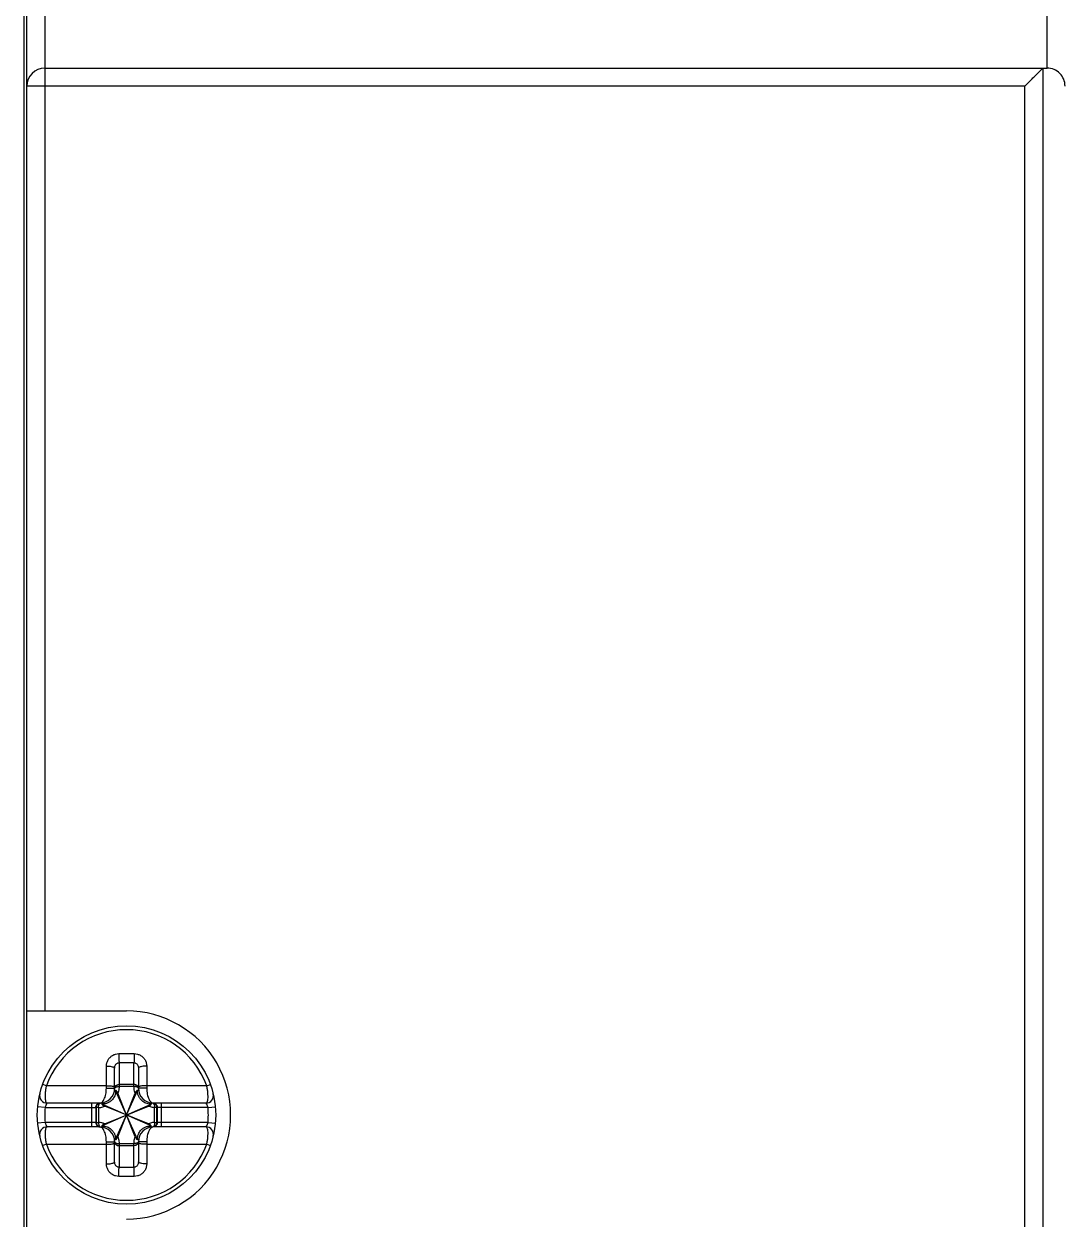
# Model space of a CAD drawing. Extents: x 0 to 557, y 0 to 248.
# Drawn here: x 128.3 to 163.3, y 125.91 to 166.1 of the extents above; entities that cross this region are included whole.
import ezdxf

# ---------------------------------------------------------------- set-up
doc = ezdxf.new("R2010")
doc.units = 0

# ---------------------------------------------------------------- blocks, each defined once
blk = doc.blocks.new('LV429640ATNSX22A 1')
for p, q in [((-199.7, 81.741), (-199.7, -6.913)), ((-199.6, -7.213), (-199.6, 79.279)), ((-198.999, 79.282), (-198.999, 74.487)), ((-165.301, 74.487), (-165.301, 78.905)), ((-198.998, 74.487), (-165.303, 74.487)), ((-198.997, 74.487), (-198.997, 73.886)), ((-165.45, 74.487), (-165.45, -7.813)), ((-198.999, 73.884), (-199.6, 73.884)), ((-198.999, 73.886), (-198.999, 42.787)), ((-166.17, 73.886), (-198.999, 73.886)), ((-166.05, 73.887), (-166.17, 73.886)), ((-166.05, -7.213), (-166.05, 73.887)), ((-199.6, 42.787), (-196.25, 42.787)), ((-196.5, 41.049), (-196.5, 40.317)), ((-196, 40.317), (-196, 41.049)), ((-196.65, 40.187), (-196.65, 40.86)), ((-195.85, 40.86), (-195.85, 40.187)), ((-198.946, 40.268), (-199.069, 40.313)), ((-196.5, 40.309), (-196.5, 40.246)), ((-196, 40.309), (-196.5, 40.309)), ((-196, 40.246), (-196.5, 40.246)), ((-196, 40.246), (-196, 40.309)), ((-193.554, 40.268), (-193.431, 40.313)), ((-196.929, 40.187), (-196.65, 40.187)), ((-196.617, 38.462), (-195.883, 40.112)), ((-195.883, 38.462), (-196.617, 40.112)), ((-196.543, 38.553), (-195.957, 40.02)), ((-195.957, 38.553), (-196.543, 40.02)), ((-195.572, 40.187), (-195.85, 40.187)), ((-198.989, 39.537), (-199.238, 39.559)), ((-198.989, 39.537), (-197.284, 39.537)), ((-197.15, 39.687), (-198.922, 39.687)), ((-197.419, 38.887), (-197.419, 39.687)), ((-197.274, 39.036), (-197.274, 39.537)), ((-197.267, 39.537), (-197.267, 39.036)), ((-197.19, 39.537), (-197.267, 39.537)), ((-197.19, 39.537), (-197.19, 39.036)), ((-197.075, 38.92), (-195.425, 39.653)), ((-195.425, 38.92), (-197.075, 39.653)), ((-196.984, 38.993), (-195.516, 39.58)), ((-195.517, 38.993), (-196.984, 39.58)), ((-193.578, 39.687), (-195.35, 39.687)), ((-195.31, 39.036), (-195.31, 39.537)), ((-195.233, 39.537), (-195.31, 39.537)), ((-195.233, 39.036), (-195.233, 39.537)), ((-195.226, 39.537), (-195.226, 39.036)), ((-193.511, 39.537), (-195.216, 39.537)), ((-195.081, 39.687), (-195.081, 38.887)), ((-193.511, 39.537), (-193.262, 39.559)), ((-198.989, 39.037), (-199.238, 39.014)), ((-197.284, 39.037), (-198.989, 39.037)), ((-197.267, 39.036), (-197.19, 39.036)), ((-195.31, 39.036), (-195.233, 39.036)), ((-193.511, 39.037), (-195.216, 39.037)), ((-193.511, 39.037), (-193.262, 39.014)), ((-197.15, 38.887), (-198.922, 38.887)), ((-193.578, 38.887), (-195.35, 38.887)), ((-198.946, 38.305), (-199.069, 38.26)), ((-196.929, 38.387), (-196.65, 38.387)), ((-196.65, 37.713), (-196.65, 38.387)), ((-196.5, 38.327), (-196.5, 38.264)), ((-196.5, 38.327), (-196, 38.327)), ((-196.5, 38.264), (-196, 38.264)), ((-196.5, 38.257), (-196.5, 37.525)), ((-196, 38.264), (-196, 38.327)), ((-196, 37.525), (-196, 38.257)), ((-195.85, 38.387), (-195.85, 37.713)), ((-195.572, 38.387), (-195.85, 38.387)), ((-193.554, 38.305), (-193.431, 38.26))]:
    blk.add_line(p, q)
blk.add_circle((-196.25, 39.287), 3)
for centre, radius, start, end in [((-198.997, 73.884), 0.603, 90, 179.9999), ((-165.303, 73.884), 0.603, 359.9952, 90), ((-196.25, 39.287), 3.5, 270, 90.0001), ((-196.25, 39.287), 2.869, 20.0037, 159.9963), ((-198.922, 39.937), 0.25, 166.328, 270), ((-197.15, 40.187), 0.5, 270, 0), ((-195.35, 40.187), 0.5, 180, 270), ((-193.578, 39.937), 0.25, 270, 13.672), ((-196.25, 39.287), 2.75, 174.7841, 185.2159), ((-196.25, 39.287), 2.75, 354.7841, 5.2159), ((-198.922, 38.637), 0.25, 90, 193.672), ((-197.15, 38.387), 0.5, 0, 90), ((-195.35, 38.387), 0.5, 90, 180), ((-193.578, 38.637), 0.25, 346.328, 90), ((-196.25, 39.287), 2.869, 200.0037, 339.9963)]:
    blk.add_arc(centre, radius, start, end)
for points, knots in [([(-166.05, 73.887), (-166.008, 73.929), (-165.926, 74.011), (-165.81, 74.127), (-165.709, 74.228), (-165.625, 74.311), (-165.56, 74.377), (-165.512, 74.425), (-165.477, 74.459), (-165.458, 74.478), (-165.45, 74.487)], [0, 0, 0, 0, 0.1795987, 0.3466679, 0.49142, 0.6094933, 0.700988, 0.7680286, 0.8135762, 0.8485258, 0.8485258, 0.8485258, 0.8485258]), ([(-196.928, 40.928), (-196.928, 40.965), (-196.918, 41.039), (-196.875, 41.141), (-196.807, 41.229), (-196.719, 41.296), (-196.619, 41.339), (-196.547, 41.35), (-196.511, 41.351)], [0, 0, 0, 0, 0.1098057, 0.2199669, 0.3301188, 0.4394918, 0.54796, 0.6552349, 0.6552349, 0.6552349, 0.6552349]), ([(-196.65, 40.86), (-196.65, 40.876), (-196.646, 40.908), (-196.631, 40.953), (-196.607, 40.992), (-196.576, 41.022), (-196.539, 41.042), (-196.513, 41.048), (-196.5, 41.049)], [0, 0, 0, 0, 0.0478248, 0.0950374, 0.140642, 0.1838674, 0.2247332, 0.2637193, 0.2637193, 0.2637193, 0.2637193]), ([(-196.511, 41.351), (-196.453, 41.352), (-196.337, 41.354), (-196.163, 41.354), (-196.047, 41.352), (-195.989, 41.351)], [0, 0, 0, 0, 0.1736504, 0.3480313, 0.5216824, 0.5216824, 0.5216824, 0.5216824]), ([(-196.511, 41.351), (-196.511, 41.322), (-196.51, 41.265), (-196.507, 41.183), (-196.504, 41.111), (-196.502, 41.067), (-196.5, 41.049)], [0, 0, 0, 0, 0.0855535, 0.1711448, 0.2464505, 0.3023986, 0.3023986, 0.3023986, 0.3023986]), ([(-196.5, 41.049), (-196.445, 41.05), (-196.333, 41.052), (-196.167, 41.052), (-196.056, 41.05), (-196, 41.049)], [0, 0, 0, 0, 0.1664766, 0.3334814, 0.5000358, 0.5000358, 0.5000358, 0.5000358]), ([(-195.989, 41.351), (-195.989, 41.322), (-195.99, 41.265), (-195.993, 41.183), (-195.996, 41.111), (-195.998, 41.067), (-196, 41.049)], [0, 0, 0, 0, 0.0855532, 0.1711444, 0.2464499, 0.3023976, 0.3023976, 0.3023976, 0.3023976]), ([(-196, 41.049), (-195.987, 41.048), (-195.961, 41.042), (-195.924, 41.022), (-195.893, 40.992), (-195.869, 40.953), (-195.854, 40.908), (-195.85, 40.876), (-195.85, 40.86)], [0, 0, 0, 0, 0.0389363, 0.079745, 0.1230044, 0.1686166, 0.2158708, 0.2637194, 0.2637194, 0.2637194, 0.2637194]), ([(-195.989, 41.351), (-195.953, 41.35), (-195.882, 41.339), (-195.781, 41.297), (-195.693, 41.229), (-195.625, 41.141), (-195.582, 41.039), (-195.572, 40.965), (-195.572, 40.928)], [0, 0, 0, 0, 0.1071405, 0.2154647, 0.3249364, 0.4351139, 0.5453754, 0.6552346, 0.6552346, 0.6552346, 0.6552346]), ([(-196.928, 40.928), (-196.9, 40.929), (-196.846, 40.928), (-196.771, 40.921), (-196.71, 40.906), (-196.668, 40.89), (-196.65, 40.869), (-196.65, 40.86)], [0, 0, 0, 0, 0.0836628, 0.1615778, 0.2259129, 0.271165, 0.2978123, 0.2978123, 0.2978123, 0.2978123]), ([(-196.928, 40.268), (-196.928, 40.336), (-196.928, 40.477), (-196.928, 40.697), (-196.928, 40.849), (-196.928, 40.928)], [0, 0, 0, 0, 0.2031864, 0.4228029, 0.6601804, 0.6601804, 0.6601804, 0.6601804]), ([(-195.572, 40.928), (-195.6, 40.929), (-195.654, 40.928), (-195.729, 40.921), (-195.79, 40.906), (-195.832, 40.89), (-195.85, 40.869), (-195.85, 40.86)], [0, 0, 0, 0, 0.0836627, 0.1615774, 0.2259123, 0.2711642, 0.2978116, 0.2978116, 0.2978116, 0.2978116]), ([(-195.572, 40.928), (-195.572, 40.849), (-195.572, 40.696), (-195.572, 40.476), (-195.572, 40.336), (-195.572, 40.268)], [0, 0, 0, 0, 0.2381418, 0.4575888, 0.6601804, 0.6601804, 0.6601804, 0.6601804]), ([(-198.946, 40.268), (-198.955, 40.228), (-198.97, 40.148), (-198.985, 40.03), (-198.991, 39.921), (-198.988, 39.827), (-198.975, 39.755), (-198.958, 39.705), (-198.933, 39.687), (-198.922, 39.687)], [0, 0, 0, 0, 0.1235728, 0.2445592, 0.3560264, 0.4513325, 0.5252916, 0.5755898, 0.6074797, 0.6074797, 0.6074797, 0.6074797]), ([(-196.928, 40.268), (-197.004, 40.268), (-197.158, 40.268), (-197.398, 40.268), (-197.658, 40.268), (-197.943, 40.268), (-198.255, 40.268), (-198.592, 40.268), (-198.825, 40.268), (-198.946, 40.268)], [0, 0, 0, 0, 0.226677, 0.462883, 0.720889, 1.006032, 1.318365, 1.65611, 2.01782, 2.01782, 2.01782, 2.01782]), ([(-196.929, 40.187), (-196.929, 40.2), (-196.928, 40.228), (-196.928, 40.255), (-196.928, 40.268)], [0, 0, 0, 0, 0.04087318, 0.081449, 0.081449, 0.081449, 0.081449]), ([(-196.928, 40.268), (-196.9, 40.269), (-196.846, 40.268), (-196.772, 40.264), (-196.71, 40.255), (-196.673, 40.246), (-196.65, 40.234), (-196.65, 40.227)], [0, 0, 0, 0, 0.0836565, 0.1612525, 0.224407, 0.2666916, 0.2861967, 0.2861967, 0.2861967, 0.2861967]), ([(-196.65, 40.181), (-196.65, 40.188), (-196.646, 40.198), (-196.639, 40.206), (-196.637, 40.208)], [0, 0, 0, 0, 0.02191237, 0.03052101, 0.03052101, 0.03052101, 0.03052101]), ([(-196.649, 40.204), (-196.647, 40.215), (-196.642, 40.232), (-196.633, 40.247), (-196.63, 40.252)], [0, 0, 0, 0, 0.03428379, 0.05182173, 0.05182173, 0.05182173, 0.05182173]), ([(-196.647, 40.207), (-196.646, 40.212), (-196.643, 40.221), (-196.639, 40.229), (-196.637, 40.233)], [0, 0, 0, 0, 0.01378514, 0.02765049, 0.02765049, 0.02765049, 0.02765049]), ([(-196.63, 40.252), (-196.623, 40.262), (-196.603, 40.285), (-196.558, 40.31), (-196.519, 40.317), (-196.5, 40.317)], [0, 0, 0, 0, 0.0359462, 0.0921698, 0.1504178, 0.1504178, 0.1504178, 0.1504178]), ([(-196.63, 40.245), (-196.627, 40.249), (-196.615, 40.264), (-196.588, 40.287), (-196.546, 40.305), (-196.516, 40.31), (-196.5, 40.309)], [0, 0, 0, 0, 0.0142204, 0.0579784, 0.1035325, 0.1499962, 0.1499962, 0.1499962, 0.1499962]), ([(-196.63, 40.214), (-196.627, 40.216), (-196.614, 40.225), (-196.586, 40.236), (-196.545, 40.245), (-196.515, 40.247), (-196.5, 40.246)], [0, 0, 0, 0, 0.0103374, 0.0465112, 0.0892018, 0.1354947, 0.1354947, 0.1354947, 0.1354947]), ([(-196.5, 40.246), (-196.5, 40.221), (-196.504, 40.169), (-196.519, 40.093), (-196.534, 40.044), (-196.543, 40.02)], [0, 0, 0, 0, 0.0774682, 0.154588, 0.2314006, 0.2314006, 0.2314006, 0.2314006]), ([(-196.5, 40.317), (-196.5, 40.315), (-196.5, 40.313), (-196.5, 40.31), (-196.5, 40.309)], [0, 0, 0, 0, 0.003688552, 0.007377923, 0.007377923, 0.007377923, 0.007377923]), ([(-196, 40.309), (-196, 40.31), (-196, 40.313), (-196, 40.315), (-196, 40.317)], [0, 0, 0, 0, 0.003689407, 0.007377939, 0.007377939, 0.007377939, 0.007377939]), ([(-195.87, 40.252), (-195.877, 40.262), (-195.898, 40.285), (-195.942, 40.31), (-195.981, 40.317), (-196, 40.317)], [0, 0, 0, 0, 0.0359462, 0.0921698, 0.1504178, 0.1504178, 0.1504178, 0.1504178]), ([(-195.871, 40.245), (-195.873, 40.249), (-195.885, 40.265), (-195.912, 40.287), (-195.954, 40.305), (-195.984, 40.309), (-196, 40.309)], [0, 0, 0, 0, 0.0141573, 0.0577532, 0.1031411, 0.1496209, 0.1496209, 0.1496209, 0.1496209]), ([(-195.957, 40.02), (-195.966, 40.044), (-195.981, 40.093), (-195.996, 40.169), (-196, 40.221), (-196, 40.246)], [0, 0, 0, 0, 0.076826, 0.1539298, 0.2313993, 0.2313993, 0.2313993, 0.2313993]), ([(-195.87, 40.214), (-195.873, 40.216), (-195.886, 40.225), (-195.914, 40.236), (-195.955, 40.245), (-195.985, 40.246), (-196, 40.246)], [0, 0, 0, 0, 0.0103421, 0.046671, 0.0894882, 0.1357595, 0.1357595, 0.1357595, 0.1357595]), ([(-195.851, 40.204), (-195.853, 40.215), (-195.858, 40.232), (-195.867, 40.247), (-195.87, 40.252)], [0, 0, 0, 0, 0.03428379, 0.05182173, 0.05182173, 0.05182173, 0.05182173]), ([(-195.854, 40.208), (-195.855, 40.212), (-195.857, 40.221), (-195.861, 40.229), (-195.863, 40.233)], [0, 0, 0, 0, 0.01365938, 0.02745435, 0.02745435, 0.02745435, 0.02745435]), ([(-195.85, 40.181), (-195.85, 40.188), (-195.854, 40.198), (-195.861, 40.206), (-195.863, 40.208)], [0, 0, 0, 0, 0.0217285, 0.03022503, 0.03022503, 0.03022503, 0.03022503]), ([(-195.572, 40.268), (-195.6, 40.269), (-195.654, 40.268), (-195.728, 40.264), (-195.79, 40.255), (-195.827, 40.246), (-195.85, 40.234), (-195.85, 40.227)], [0, 0, 0, 0, 0.0836553, 0.1612503, 0.2244043, 0.2666891, 0.2861948, 0.2861948, 0.2861948, 0.2861948]), ([(-195.572, 40.268), (-195.572, 40.255), (-195.572, 40.228), (-195.572, 40.2), (-195.572, 40.187)], [0, 0, 0, 0, 0.04057582, 0.081449, 0.081449, 0.081449, 0.081449]), ([(-193.554, 40.268), (-193.66, 40.268), (-193.866, 40.268), (-194.165, 40.268), (-194.446, 40.268), (-194.707, 40.268), (-194.948, 40.268), (-195.17, 40.268), (-195.375, 40.268), (-195.507, 40.268), (-195.572, 40.268)], [0, 0, 0, 0, 0.317355, 0.617063, 0.898371, 1.160025, 1.401105, 1.621632, 1.824629, 2.01782, 2.01782, 2.01782, 2.01782]), ([(-193.578, 39.687), (-193.567, 39.687), (-193.542, 39.705), (-193.525, 39.755), (-193.512, 39.827), (-193.509, 39.921), (-193.515, 40.03), (-193.53, 40.148), (-193.545, 40.228), (-193.554, 40.268)], [0, 0, 0, 0, 0.0318858, 0.0821635, 0.1560971, 0.2514174, 0.3629358, 0.4839241, 0.6074801, 0.6074801, 0.6074801, 0.6074801]), ([(-197.15, 39.687), (-197.133, 39.687), (-197.093, 39.7), (-197.045, 39.745), (-197.004, 39.811), (-196.971, 39.893), (-196.946, 39.985), (-196.932, 40.085), (-196.929, 40.152), (-196.929, 40.187)], [0, 0, 0, 0, 0.0524925, 0.117083, 0.1951302, 0.2843041, 0.3811799, 0.4817579, 0.5846488, 0.5846488, 0.5846488, 0.5846488]), ([(-196.62, 40.112), (-196.619, 40.081), (-196.622, 40.02), (-196.645, 39.937), (-196.68, 39.868), (-196.721, 39.811), (-196.766, 39.766), (-196.811, 39.731), (-196.855, 39.705), (-196.898, 39.685), (-196.94, 39.671), (-196.983, 39.661), (-197.028, 39.656), (-197.059, 39.656), (-197.075, 39.657)], [0, 0, 0, 0, 0.0938287, 0.1793635, 0.2565216, 0.3261378, 0.3893163, 0.4459716, 0.4967598, 0.5432983, 0.5873596, 0.6307739, 0.6753898, 0.7230868, 0.7230868, 0.7230868, 0.7230868]), ([(-196.62, 40.112), (-196.626, 40.112), (-196.637, 40.111), (-196.65, 40.109), (-196.657, 40.104), (-196.657, 40.101)], [0, 0, 0, 0, 0.01982656, 0.03310502, 0.0405854, 0.0405854, 0.0405854, 0.0405854]), ([(-196.543, 40.02), (-196.547, 40.03), (-196.556, 40.048), (-196.57, 40.073), (-196.584, 40.092), (-196.6, 40.106), (-196.611, 40.111), (-196.617, 40.112)], [0, 0, 0, 0, 0.0317573, 0.0600928, 0.0842418, 0.1044154, 0.1210995, 0.1210995, 0.1210995, 0.1210995]), ([(-195.883, 40.112), (-195.889, 40.111), (-195.9, 40.106), (-195.916, 40.092), (-195.93, 40.073), (-195.944, 40.048), (-195.953, 40.03), (-195.957, 40.02)], [0, 0, 0, 0, 0.0166543, 0.0368369, 0.0609853, 0.0893813, 0.1210997, 0.1210997, 0.1210997, 0.1210997]), ([(-195.425, 39.657), (-195.456, 39.655), (-195.516, 39.658), (-195.598, 39.681), (-195.667, 39.716), (-195.724, 39.757), (-195.769, 39.801), (-195.805, 39.846), (-195.831, 39.89), (-195.851, 39.933), (-195.866, 39.976), (-195.875, 40.019), (-195.881, 40.065), (-195.881, 40.096), (-195.88, 40.112)], [0, 0, 0, 0, 0.09286, 0.1779133, 0.2548012, 0.3242883, 0.3874546, 0.4441567, 0.4950951, 0.5418647, 0.5862252, 0.629993, 0.6749988, 0.7231162, 0.7231162, 0.7231162, 0.7231162]), ([(-195.843, 40.101), (-195.843, 40.104), (-195.85, 40.109), (-195.862, 40.111), (-195.873, 40.112), (-195.88, 40.112)], [0, 0, 0, 0, 0.00743743, 0.02062358, 0.04002973, 0.04002973, 0.04002973, 0.04002973]), ([(-195.572, 40.187), (-195.572, 40.152), (-195.568, 40.085), (-195.554, 39.985), (-195.529, 39.893), (-195.496, 39.811), (-195.455, 39.745), (-195.407, 39.7), (-195.368, 39.687), (-195.35, 39.687)], [0, 0, 0, 0, 0.1028909, 0.2034689, 0.3003448, 0.3895186, 0.4675659, 0.5321559, 0.5846489, 0.5846489, 0.5846489, 0.5846489]), ([(-198.922, 39.687), (-198.923, 39.686), (-198.925, 39.683), (-198.928, 39.678), (-198.933, 39.67), (-198.939, 39.659), (-198.948, 39.644), (-198.958, 39.624), (-198.969, 39.599), (-198.98, 39.57), (-198.986, 39.548), (-198.989, 39.537)], [0, 0, 0, 0, 0.0039486, 0.0094157, 0.0182851, 0.0310674, 0.0483578, 0.0705441, 0.0977069, 0.1294594, 0.1648516, 0.1648516, 0.1648516, 0.1648516]), ([(-197.284, 39.537), (-197.284, 39.556), (-197.278, 39.595), (-197.248, 39.645), (-197.204, 39.679), (-197.168, 39.687), (-197.15, 39.687)], [0, 0, 0, 0, 0.0583066, 0.1150187, 0.169396, 0.2220596, 0.2220596, 0.2220596, 0.2220596]), ([(-197.284, 39.537), (-197.282, 39.537), (-197.279, 39.537), (-197.275, 39.537), (-197.274, 39.537)], [0, 0, 0, 0, 0.0059425, 0.01055145, 0.01055145, 0.01055145, 0.01055145]), ([(-197.274, 39.537), (-197.274, 39.556), (-197.267, 39.595), (-197.239, 39.638), (-197.215, 39.659), (-197.204, 39.665)], [0, 0, 0, 0, 0.057279, 0.1140206, 0.1515661, 0.1515661, 0.1515661, 0.1515661]), ([(-197.274, 39.537), (-197.273, 39.537), (-197.271, 39.537), (-197.269, 39.537), (-197.267, 39.537)], [0, 0, 0, 0, 0.003170856, 0.006342518, 0.006342518, 0.006342518, 0.006342518]), ([(-197.267, 39.537), (-197.268, 39.553), (-197.263, 39.583), (-197.243, 39.625), (-197.219, 39.651), (-197.203, 39.663), (-197.199, 39.665)], [0, 0, 0, 0, 0.045733, 0.0912046, 0.1362217, 0.1511912, 0.1511912, 0.1511912, 0.1511912]), ([(-197.204, 39.665), (-197.199, 39.669), (-197.182, 39.678), (-197.163, 39.684), (-197.15, 39.686)], [0, 0, 0, 0, 0.01869933, 0.05823713, 0.05823713, 0.05823713, 0.05823713]), ([(-197.199, 39.665), (-197.19, 39.671), (-197.172, 39.679), (-197.153, 39.684), (-197.143, 39.686)], [0, 0, 0, 0, 0.02967942, 0.05925893, 0.05925893, 0.05925893, 0.05925893]), ([(-197.19, 39.537), (-197.19, 39.553), (-197.189, 39.582), (-197.182, 39.623), (-197.169, 39.656), (-197.153, 39.678), (-197.141, 39.685), (-197.136, 39.686)], [0, 0, 0, 0, 0.0458114, 0.0879665, 0.1236543, 0.1515153, 0.1664746, 0.1664746, 0.1664746, 0.1664746]), ([(-197.19, 39.537), (-197.166, 39.538), (-197.119, 39.543), (-197.05, 39.557), (-197.005, 39.572), (-196.984, 39.58)], [0, 0, 0, 0, 0.0707814, 0.1412402, 0.2113736, 0.2113736, 0.2113736, 0.2113736]), ([(-197.075, 39.657), (-197.075, 39.663), (-197.074, 39.674), (-197.072, 39.687), (-197.067, 39.694), (-197.065, 39.694)], [0, 0, 0, 0, 0.01950644, 0.03272134, 0.04016497, 0.04016497, 0.04016497, 0.04016497]), ([(-197.075, 39.653), (-197.074, 39.648), (-197.069, 39.636), (-197.055, 39.621), (-197.036, 39.606), (-197.012, 39.592), (-196.993, 39.584), (-196.984, 39.58)], [0, 0, 0, 0, 0.0167142, 0.0370613, 0.0611929, 0.089436, 0.1210992, 0.1210992, 0.1210992, 0.1210992]), ([(-195.31, 39.537), (-195.334, 39.538), (-195.381, 39.543), (-195.45, 39.557), (-195.495, 39.572), (-195.517, 39.58)], [0, 0, 0, 0, 0.0707729, 0.1411727, 0.2113666, 0.2113666, 0.2113666, 0.2113666]), ([(-195.516, 39.58), (-195.507, 39.584), (-195.488, 39.592), (-195.464, 39.606), (-195.445, 39.621), (-195.431, 39.636), (-195.426, 39.648), (-195.425, 39.653)], [0, 0, 0, 0, 0.0317324, 0.0600985, 0.0842445, 0.1044157, 0.1210998, 0.1210998, 0.1210998, 0.1210998]), ([(-195.435, 39.694), (-195.433, 39.694), (-195.428, 39.687), (-195.426, 39.674), (-195.425, 39.663), (-195.425, 39.657)], [0, 0, 0, 0, 0.00743598, 0.02059398, 0.04016598, 0.04016598, 0.04016598, 0.04016598]), ([(-195.371, 39.687), (-195.364, 39.687), (-195.354, 39.682), (-195.347, 39.676), (-195.345, 39.673)], [0, 0, 0, 0, 0.02169078, 0.03019587, 0.03019587, 0.03019587, 0.03019587]), ([(-195.35, 39.687), (-195.332, 39.687), (-195.296, 39.679), (-195.252, 39.645), (-195.222, 39.595), (-195.216, 39.556), (-195.216, 39.537)], [0, 0, 0, 0, 0.0526637, 0.1070409, 0.163753, 0.2220596, 0.2220596, 0.2220596, 0.2220596]), ([(-195.339, 39.666), (-195.337, 39.663), (-195.329, 39.65), (-195.318, 39.623), (-195.311, 39.582), (-195.31, 39.553), (-195.31, 39.537)], [0, 0, 0, 0, 0.0102006, 0.0458885, 0.0880436, 0.133855, 0.133855, 0.133855, 0.133855]), ([(-195.33, 39.681), (-195.324, 39.679), (-195.312, 39.675), (-195.301, 39.669), (-195.296, 39.665)], [0, 0, 0, 0, 0.01863896, 0.03733829, 0.03733829, 0.03733829, 0.03733829]), ([(-195.302, 39.665), (-195.297, 39.663), (-195.281, 39.651), (-195.257, 39.625), (-195.237, 39.583), (-195.232, 39.553), (-195.233, 39.537)], [0, 0, 0, 0, 0.0149696, 0.0599866, 0.1054583, 0.1511912, 0.1511912, 0.1511912, 0.1511912]), ([(-195.296, 39.665), (-195.285, 39.659), (-195.261, 39.638), (-195.233, 39.595), (-195.226, 39.556), (-195.226, 39.537)], [0, 0, 0, 0, 0.0375455, 0.094287, 0.1515661, 0.1515661, 0.1515661, 0.1515661]), ([(-195.226, 39.537), (-195.227, 39.537), (-195.229, 39.537), (-195.231, 39.537), (-195.233, 39.537)], [0, 0, 0, 0, 0.003170867, 0.006342519, 0.006342519, 0.006342519, 0.006342519]), ([(-195.216, 39.537), (-195.218, 39.537), (-195.221, 39.537), (-195.225, 39.537), (-195.226, 39.537)], [0, 0, 0, 0, 0.00592009, 0.01055162, 0.01055162, 0.01055162, 0.01055162]), ([(-193.511, 39.537), (-193.514, 39.548), (-193.52, 39.57), (-193.531, 39.599), (-193.542, 39.624), (-193.552, 39.644), (-193.561, 39.659), (-193.567, 39.67), (-193.572, 39.678), (-193.576, 39.683), (-193.577, 39.686), (-193.578, 39.687)], [0, 0, 0, 0, 0.0352605, 0.0669405, 0.0940745, 0.116274, 0.1336148, 0.1464625, 0.155371, 0.16099, 0.1648517, 0.1648517, 0.1648517, 0.1648517]), ([(-198.989, 39.037), (-198.986, 39.025), (-198.98, 39.004), (-198.969, 38.974), (-198.958, 38.95), (-198.948, 38.93), (-198.939, 38.915), (-198.933, 38.903), (-198.928, 38.896), (-198.925, 38.89), (-198.923, 38.888), (-198.922, 38.887)], [0, 0, 0, 0, 0.0353923, 0.0671447, 0.0943075, 0.1164939, 0.1337842, 0.1465665, 0.1554359, 0.1609031, 0.1648516, 0.1648516, 0.1648516, 0.1648516]), ([(-197.274, 39.036), (-197.275, 39.036), (-197.279, 39.037), (-197.282, 39.037), (-197.284, 39.037)], [0, 0, 0, 0, 0.00460895, 0.01055145, 0.01055145, 0.01055145, 0.01055145]), ([(-197.284, 39.037), (-197.284, 39.017), (-197.278, 38.979), (-197.248, 38.929), (-197.204, 38.895), (-197.168, 38.887), (-197.15, 38.887)], [0, 0, 0, 0, 0.0583059, 0.1150177, 0.1693952, 0.2220596, 0.2220596, 0.2220596, 0.2220596]), ([(-197.267, 39.036), (-197.269, 39.036), (-197.271, 39.036), (-197.273, 39.036), (-197.274, 39.036)], [0, 0, 0, 0, 0.003171706, 0.006342511, 0.006342511, 0.006342511, 0.006342511]), ([(-197.274, 39.036), (-197.274, 39.017), (-197.267, 38.979), (-197.239, 38.935), (-197.215, 38.915), (-197.204, 38.908)], [0, 0, 0, 0, 0.0572789, 0.1140203, 0.1515658, 0.1515658, 0.1515658, 0.1515658]), ([(-197.267, 39.036), (-197.268, 39.021), (-197.263, 38.99), (-197.243, 38.949), (-197.219, 38.923), (-197.203, 38.911), (-197.199, 38.908)], [0, 0, 0, 0, 0.045665, 0.0910333, 0.13595, 0.1508712, 0.1508712, 0.1508712, 0.1508712]), ([(-196.984, 38.993), (-197.016, 39.006), (-197.084, 39.026), (-197.154, 39.035), (-197.19, 39.036)], [0, 0, 0, 0, 0.1053394, 0.2111984, 0.2111984, 0.2111984, 0.2111984]), ([(-197.19, 39.036), (-197.19, 39.021), (-197.189, 38.991), (-197.182, 38.951), (-197.169, 38.918), (-197.153, 38.896), (-197.141, 38.889), (-197.136, 38.887)], [0, 0, 0, 0, 0.0458653, 0.0880909, 0.1238551, 0.1516436, 0.166229, 0.166229, 0.166229, 0.166229]), ([(-196.984, 38.993), (-196.993, 38.989), (-197.012, 38.981), (-197.036, 38.967), (-197.055, 38.952), (-197.069, 38.937), (-197.074, 38.926), (-197.075, 38.92)], [0, 0, 0, 0, 0.0316796, 0.0600381, 0.08418, 0.1044267, 0.1211, 0.1211, 0.1211, 0.1211]), ([(-195.31, 39.036), (-195.334, 39.035), (-195.381, 39.031), (-195.45, 39.016), (-195.495, 39.002), (-195.517, 38.993)], [0, 0, 0, 0, 0.0707814, 0.1412402, 0.2113736, 0.2113736, 0.2113736, 0.2113736]), ([(-195.425, 38.92), (-195.426, 38.926), (-195.431, 38.937), (-195.445, 38.952), (-195.464, 38.967), (-195.488, 38.981), (-195.507, 38.989), (-195.516, 38.993)], [0, 0, 0, 0, 0.0167144, 0.0370631, 0.0611946, 0.0894349, 0.1210992, 0.1210992, 0.1210992, 0.1210992]), ([(-195.31, 39.036), (-195.31, 39.021), (-195.311, 38.991), (-195.318, 38.951), (-195.331, 38.918), (-195.347, 38.896), (-195.359, 38.889), (-195.364, 38.887)], [0, 0, 0, 0, 0.0458114, 0.0879665, 0.1236543, 0.1515153, 0.1664746, 0.1664746, 0.1664746, 0.1664746]), ([(-195.216, 39.037), (-195.216, 39.017), (-195.222, 38.979), (-195.252, 38.929), (-195.296, 38.895), (-195.332, 38.887), (-195.35, 38.887)], [0, 0, 0, 0, 0.0583066, 0.1150187, 0.169396, 0.2220596, 0.2220596, 0.2220596, 0.2220596]), ([(-195.233, 39.036), (-195.232, 39.021), (-195.237, 38.99), (-195.257, 38.949), (-195.281, 38.922), (-195.297, 38.911), (-195.302, 38.908)], [0, 0, 0, 0, 0.045733, 0.0912046, 0.1362217, 0.1511912, 0.1511912, 0.1511912, 0.1511912]), ([(-195.226, 39.036), (-195.226, 39.017), (-195.233, 38.979), (-195.261, 38.935), (-195.285, 38.915), (-195.296, 38.908)], [0, 0, 0, 0, 0.057279, 0.1140206, 0.1515661, 0.1515661, 0.1515661, 0.1515661]), ([(-195.226, 39.036), (-195.227, 39.036), (-195.229, 39.036), (-195.231, 39.036), (-195.233, 39.036)], [0, 0, 0, 0, 0.003170859, 0.006342521, 0.006342521, 0.006342521, 0.006342521]), ([(-195.216, 39.037), (-195.218, 39.037), (-195.221, 39.037), (-195.225, 39.036), (-195.226, 39.036)], [0, 0, 0, 0, 0.0059425, 0.01055145, 0.01055145, 0.01055145, 0.01055145]), ([(-193.578, 38.887), (-193.577, 38.888), (-193.576, 38.89), (-193.572, 38.896), (-193.568, 38.903), (-193.561, 38.915), (-193.552, 38.93), (-193.542, 38.95), (-193.531, 38.974), (-193.52, 39.004), (-193.514, 39.025), (-193.511, 39.037)], [0, 0, 0, 0, 0.0039486, 0.0094157, 0.0182851, 0.0310674, 0.0483578, 0.0705441, 0.0977069, 0.1294594, 0.1648516, 0.1648516, 0.1648516, 0.1648516]), ([(-198.922, 38.887), (-198.933, 38.887), (-198.958, 38.868), (-198.975, 38.819), (-198.988, 38.746), (-198.991, 38.653), (-198.985, 38.543), (-198.97, 38.426), (-198.955, 38.345), (-198.946, 38.305)], [0, 0, 0, 0, 0.0318858, 0.0821635, 0.1560971, 0.2514174, 0.3629358, 0.4839241, 0.6074801, 0.6074801, 0.6074801, 0.6074801]), ([(-197.204, 38.908), (-197.199, 38.905), (-197.182, 38.896), (-197.163, 38.89), (-197.15, 38.888)], [0, 0, 0, 0, 0.01869931, 0.05823715, 0.05823715, 0.05823715, 0.05823715]), ([(-197.199, 38.908), (-197.19, 38.903), (-197.173, 38.894), (-197.153, 38.889), (-197.144, 38.888)], [0, 0, 0, 0, 0.02967141, 0.05921905, 0.05921905, 0.05921905, 0.05921905]), ([(-196.929, 38.387), (-196.929, 38.421), (-196.932, 38.489), (-196.946, 38.588), (-196.971, 38.681), (-197.004, 38.763), (-197.045, 38.828), (-197.093, 38.874), (-197.133, 38.887), (-197.15, 38.887)], [0, 0, 0, 0, 0.1028909, 0.2034689, 0.3003448, 0.3895186, 0.4675659, 0.5321559, 0.5846489, 0.5846489, 0.5846489, 0.5846489]), ([(-197.075, 38.917), (-197.044, 38.918), (-196.985, 38.915), (-196.902, 38.892), (-196.833, 38.858), (-196.776, 38.816), (-196.731, 38.772), (-196.695, 38.727), (-196.669, 38.683), (-196.649, 38.64), (-196.634, 38.597), (-196.625, 38.554), (-196.619, 38.509), (-196.619, 38.477), (-196.62, 38.461)], [0, 0, 0, 0, 0.0928686, 0.177922, 0.2548099, 0.3242971, 0.3874633, 0.4441655, 0.4951039, 0.5418735, 0.586234, 0.6300018, 0.6750076, 0.7232211, 0.7232211, 0.7232211, 0.7232211]), ([(-197.065, 38.879), (-197.067, 38.88), (-197.072, 38.886), (-197.074, 38.899), (-197.075, 38.91), (-197.075, 38.917)], [0, 0, 0, 0, 0.00741749, 0.02055169, 0.04016923, 0.04016923, 0.04016923, 0.04016923]), ([(-195.88, 38.462), (-195.881, 38.493), (-195.878, 38.553), (-195.855, 38.636), (-195.82, 38.706), (-195.779, 38.762), (-195.734, 38.807), (-195.689, 38.842), (-195.645, 38.869), (-195.602, 38.889), (-195.56, 38.903), (-195.517, 38.912), (-195.472, 38.917), (-195.441, 38.917), (-195.425, 38.917)], [0, 0, 0, 0, 0.0938219, 0.1793572, 0.2565156, 0.3261314, 0.3893097, 0.4459654, 0.4967539, 0.5432923, 0.5873537, 0.6307681, 0.6753837, 0.7230769, 0.7230769, 0.7230769, 0.7230769]), ([(-195.35, 38.887), (-195.368, 38.887), (-195.407, 38.874), (-195.455, 38.828), (-195.496, 38.763), (-195.529, 38.681), (-195.554, 38.588), (-195.568, 38.489), (-195.572, 38.421), (-195.572, 38.387)], [0, 0, 0, 0, 0.0524925, 0.117083, 0.1951302, 0.2843041, 0.3811799, 0.4817579, 0.5846488, 0.5846488, 0.5846488, 0.5846488]), ([(-195.435, 38.879), (-195.433, 38.88), (-195.428, 38.886), (-195.426, 38.899), (-195.425, 38.91), (-195.425, 38.917)], [0, 0, 0, 0, 0.00744721, 0.02063901, 0.04005218, 0.04005218, 0.04005218, 0.04005218]), ([(-195.302, 38.908), (-195.31, 38.903), (-195.328, 38.894), (-195.347, 38.889), (-195.357, 38.888)], [0, 0, 0, 0, 0.02967942, 0.05925893, 0.05925893, 0.05925893, 0.05925893]), ([(-195.296, 38.908), (-195.301, 38.905), (-195.318, 38.896), (-195.337, 38.89), (-195.35, 38.888)], [0, 0, 0, 0, 0.01869933, 0.05823713, 0.05823713, 0.05823713, 0.05823713]), ([(-193.554, 38.305), (-193.545, 38.345), (-193.53, 38.426), (-193.515, 38.543), (-193.509, 38.653), (-193.512, 38.746), (-193.525, 38.819), (-193.542, 38.868), (-193.567, 38.887), (-193.578, 38.887)], [0, 0, 0, 0, 0.1235728, 0.2445592, 0.3560264, 0.4513325, 0.5252916, 0.5755898, 0.6074797, 0.6074797, 0.6074797, 0.6074797]), ([(-198.946, 38.305), (-198.84, 38.305), (-198.634, 38.305), (-198.335, 38.305), (-198.054, 38.305), (-197.793, 38.305), (-197.552, 38.305), (-197.33, 38.305), (-197.125, 38.305), (-196.993, 38.305), (-196.928, 38.305)], [0, 0, 0, 0, 0.317355, 0.617063, 0.898371, 1.160025, 1.401105, 1.621632, 1.824629, 2.01782, 2.01782, 2.01782, 2.01782]), ([(-196.928, 38.305), (-196.928, 38.319), (-196.928, 38.346), (-196.929, 38.373), (-196.929, 38.387)], [0, 0, 0, 0, 0.04057582, 0.081449, 0.081449, 0.081449, 0.081449]), ([(-196.928, 38.305), (-196.9, 38.305), (-196.846, 38.305), (-196.772, 38.31), (-196.71, 38.319), (-196.673, 38.327), (-196.65, 38.34), (-196.65, 38.346)], [0, 0, 0, 0, 0.0836553, 0.1612503, 0.2244043, 0.2666891, 0.2861948, 0.2861948, 0.2861948, 0.2861948]), ([(-196.928, 37.645), (-196.928, 37.724), (-196.928, 37.877), (-196.928, 38.097), (-196.928, 38.238), (-196.928, 38.305)], [0, 0, 0, 0, 0.2380856, 0.457554, 0.6601804, 0.6601804, 0.6601804, 0.6601804]), ([(-196.657, 38.472), (-196.657, 38.47), (-196.65, 38.465), (-196.638, 38.463), (-196.627, 38.462), (-196.62, 38.461)], [0, 0, 0, 0, 0.00743743, 0.02062358, 0.04002973, 0.04002973, 0.04002973, 0.04002973]), ([(-196.65, 38.392), (-196.65, 38.385), (-196.646, 38.375), (-196.639, 38.368), (-196.637, 38.365)], [0, 0, 0, 0, 0.0217285, 0.03022503, 0.03022503, 0.03022503, 0.03022503]), ([(-196.649, 38.37), (-196.647, 38.358), (-196.642, 38.342), (-196.633, 38.327), (-196.63, 38.322)], [0, 0, 0, 0, 0.03428379, 0.05182173, 0.05182173, 0.05182173, 0.05182173]), ([(-196.646, 38.366), (-196.645, 38.361), (-196.643, 38.352), (-196.639, 38.344), (-196.637, 38.34)], [0, 0, 0, 0, 0.01365939, 0.02745435, 0.02745435, 0.02745435, 0.02745435]), ([(-196.63, 38.359), (-196.627, 38.357), (-196.614, 38.349), (-196.586, 38.337), (-196.545, 38.329), (-196.515, 38.327), (-196.5, 38.327)], [0, 0, 0, 0, 0.0103421, 0.046671, 0.0894882, 0.1357595, 0.1357595, 0.1357595, 0.1357595]), ([(-196.63, 38.322), (-196.623, 38.312), (-196.603, 38.289), (-196.558, 38.263), (-196.519, 38.257), (-196.5, 38.257)], [0, 0, 0, 0, 0.0359462, 0.0921698, 0.1504178, 0.1504178, 0.1504178, 0.1504178]), ([(-196.629, 38.328), (-196.627, 38.324), (-196.615, 38.309), (-196.588, 38.286), (-196.546, 38.268), (-196.516, 38.264), (-196.5, 38.264)], [0, 0, 0, 0, 0.0141573, 0.0577532, 0.1031411, 0.1496209, 0.1496209, 0.1496209, 0.1496209]), ([(-196.617, 38.462), (-196.611, 38.462), (-196.6, 38.468), (-196.584, 38.481), (-196.57, 38.501), (-196.556, 38.525), (-196.547, 38.543), (-196.543, 38.553)], [0, 0, 0, 0, 0.0166543, 0.0368369, 0.0609853, 0.0893813, 0.1210997, 0.1210997, 0.1210997, 0.1210997]), ([(-196.543, 38.553), (-196.534, 38.529), (-196.519, 38.48), (-196.504, 38.404), (-196.5, 38.353), (-196.5, 38.327)], [0, 0, 0, 0, 0.076826, 0.1539298, 0.2313993, 0.2313993, 0.2313993, 0.2313993]), ([(-196.5, 38.264), (-196.5, 38.263), (-196.5, 38.261), (-196.5, 38.258), (-196.5, 38.257)], [0, 0, 0, 0, 0.003689407, 0.007377939, 0.007377939, 0.007377939, 0.007377939]), ([(-196, 38.327), (-196, 38.353), (-195.996, 38.404), (-195.981, 38.48), (-195.966, 38.529), (-195.957, 38.553)], [0, 0, 0, 0, 0.0774682, 0.154588, 0.2314006, 0.2314006, 0.2314006, 0.2314006]), ([(-195.87, 38.359), (-195.873, 38.357), (-195.886, 38.349), (-195.914, 38.337), (-195.955, 38.329), (-195.985, 38.327), (-196, 38.327)], [0, 0, 0, 0, 0.0103374, 0.0465112, 0.0892018, 0.1354947, 0.1354947, 0.1354947, 0.1354947]), ([(-195.87, 38.328), (-195.873, 38.324), (-195.885, 38.309), (-195.912, 38.286), (-195.954, 38.268), (-195.984, 38.264), (-196, 38.264)], [0, 0, 0, 0, 0.0142204, 0.0579784, 0.1035325, 0.1499962, 0.1499962, 0.1499962, 0.1499962]), ([(-195.87, 38.322), (-195.877, 38.312), (-195.898, 38.289), (-195.942, 38.263), (-195.981, 38.257), (-196, 38.257)], [0, 0, 0, 0, 0.0359462, 0.0921698, 0.1504178, 0.1504178, 0.1504178, 0.1504178]), ([(-196, 38.257), (-196, 38.258), (-196, 38.261), (-196, 38.263), (-196, 38.264)], [0, 0, 0, 0, 0.003688555, 0.007377923, 0.007377923, 0.007377923, 0.007377923]), ([(-195.957, 38.553), (-195.952, 38.541), (-195.942, 38.519), (-195.924, 38.491), (-195.905, 38.471), (-195.89, 38.463), (-195.883, 38.462)], [0, 0, 0, 0, 0.0391246, 0.0726548, 0.0995837, 0.1209714, 0.1209714, 0.1209714, 0.1209714]), ([(-195.843, 38.472), (-195.843, 38.47), (-195.85, 38.465), (-195.862, 38.463), (-195.873, 38.462), (-195.88, 38.461)], [0, 0, 0, 0, 0.00742914, 0.02057673, 0.04016399, 0.04016399, 0.04016399, 0.04016399]), ([(-195.851, 38.37), (-195.853, 38.358), (-195.858, 38.342), (-195.867, 38.327), (-195.87, 38.322)], [0, 0, 0, 0, 0.03428379, 0.05182174, 0.05182174, 0.05182174, 0.05182174]), ([(-195.85, 38.392), (-195.85, 38.385), (-195.854, 38.375), (-195.861, 38.367), (-195.863, 38.365)], [0, 0, 0, 0, 0.02191237, 0.03052101, 0.03052101, 0.03052101, 0.03052101]), ([(-195.853, 38.366), (-195.855, 38.362), (-195.857, 38.353), (-195.861, 38.344), (-195.863, 38.34)], [0, 0, 0, 0, 0.01378514, 0.02765049, 0.02765049, 0.02765049, 0.02765049]), ([(-195.572, 38.305), (-195.6, 38.305), (-195.654, 38.305), (-195.728, 38.31), (-195.79, 38.319), (-195.827, 38.327), (-195.85, 38.34), (-195.85, 38.346)], [0, 0, 0, 0, 0.0836565, 0.1612525, 0.224407, 0.2666916, 0.2861967, 0.2861967, 0.2861967, 0.2861967]), ([(-195.572, 38.387), (-195.572, 38.373), (-195.572, 38.346), (-195.572, 38.319), (-195.572, 38.305)], [0, 0, 0, 0, 0.04087318, 0.081449, 0.081449, 0.081449, 0.081449]), ([(-195.572, 38.305), (-195.496, 38.305), (-195.342, 38.305), (-195.102, 38.305), (-194.842, 38.305), (-194.557, 38.305), (-194.245, 38.305), (-193.908, 38.305), (-193.675, 38.305), (-193.554, 38.305)], [0, 0, 0, 0, 0.226677, 0.462883, 0.720889, 1.006032, 1.318365, 1.65611, 2.01782, 2.01782, 2.01782, 2.01782]), ([(-195.572, 38.305), (-195.572, 38.238), (-195.572, 38.097), (-195.572, 37.877), (-195.572, 37.724), (-195.572, 37.645)], [0, 0, 0, 0, 0.2032378, 0.422876, 0.6601804, 0.6601804, 0.6601804, 0.6601804]), ([(-196.928, 37.645), (-196.9, 37.644), (-196.846, 37.645), (-196.771, 37.653), (-196.71, 37.668), (-196.668, 37.683), (-196.65, 37.704), (-196.65, 37.713)], [0, 0, 0, 0, 0.0836627, 0.1615774, 0.2259123, 0.2711642, 0.2978116, 0.2978116, 0.2978116, 0.2978116]), ([(-196.511, 37.223), (-196.547, 37.223), (-196.618, 37.234), (-196.719, 37.277), (-196.807, 37.344), (-196.875, 37.432), (-196.918, 37.535), (-196.928, 37.608), (-196.928, 37.645)], [0, 0, 0, 0, 0.1071405, 0.2154647, 0.3249364, 0.4351139, 0.5453754, 0.6552346, 0.6552346, 0.6552346, 0.6552346]), ([(-196.5, 37.525), (-196.513, 37.526), (-196.539, 37.531), (-196.576, 37.551), (-196.607, 37.582), (-196.631, 37.621), (-196.646, 37.665), (-196.65, 37.697), (-196.65, 37.713)], [0, 0, 0, 0, 0.0389363, 0.079745, 0.1230044, 0.1686166, 0.2158708, 0.2637194, 0.2637194, 0.2637194, 0.2637194]), ([(-196.511, 37.223), (-196.511, 37.251), (-196.51, 37.308), (-196.507, 37.39), (-196.504, 37.463), (-196.502, 37.506), (-196.5, 37.525)], [0, 0, 0, 0, 0.0855532, 0.1711444, 0.2464499, 0.3023976, 0.3023976, 0.3023976, 0.3023976]), ([(-196, 37.525), (-196.056, 37.524), (-196.167, 37.522), (-196.333, 37.522), (-196.445, 37.524), (-196.5, 37.525)], [0, 0, 0, 0, 0.1665544, 0.3335592, 0.5000358, 0.5000358, 0.5000358, 0.5000358]), ([(-195.85, 37.713), (-195.85, 37.697), (-195.854, 37.665), (-195.869, 37.621), (-195.893, 37.582), (-195.924, 37.551), (-195.961, 37.531), (-195.987, 37.526), (-196, 37.525)], [0, 0, 0, 0, 0.0478248, 0.0950374, 0.140642, 0.1838674, 0.2247332, 0.2637193, 0.2637193, 0.2637193, 0.2637193]), ([(-195.989, 37.223), (-195.989, 37.251), (-195.99, 37.308), (-195.993, 37.39), (-195.996, 37.463), (-195.998, 37.506), (-196, 37.525)], [0, 0, 0, 0, 0.0855535, 0.1711448, 0.2464505, 0.3023986, 0.3023986, 0.3023986, 0.3023986]), ([(-195.572, 37.645), (-195.572, 37.609), (-195.582, 37.535), (-195.625, 37.432), (-195.693, 37.344), (-195.781, 37.277), (-195.881, 37.234), (-195.953, 37.223), (-195.989, 37.223)], [0, 0, 0, 0, 0.1098057, 0.2199669, 0.3301188, 0.4394918, 0.54796, 0.6552349, 0.6552349, 0.6552349, 0.6552349]), ([(-195.572, 37.645), (-195.6, 37.644), (-195.654, 37.645), (-195.729, 37.653), (-195.79, 37.668), (-195.832, 37.683), (-195.85, 37.704), (-195.85, 37.713)], [0, 0, 0, 0, 0.0836628, 0.1615778, 0.2259129, 0.271165, 0.2978123, 0.2978123, 0.2978123, 0.2978123]), ([(-195.989, 37.223), (-196.047, 37.221), (-196.163, 37.22), (-196.337, 37.22), (-196.453, 37.221), (-196.511, 37.223)], [0, 0, 0, 0, 0.1736511, 0.348032, 0.5216824, 0.5216824, 0.5216824, 0.5216824])]:
    blk.add_open_spline(points, degree=3, knots=knots)
for points in [[(-196.65, 40.181), (-196.65, 40.19), (-196.649, 40.199), (-196.647, 40.207)], [(-196.65, 40.187), (-196.65, 40.192), (-196.65, 40.198), (-196.649, 40.204)], [(-196.637, 40.233), (-196.635, 40.237), (-196.632, 40.241), (-196.63, 40.245)], [(-196.637, 40.208), (-196.635, 40.21), (-196.632, 40.212), (-196.63, 40.214)], [(-195.863, 40.233), (-195.866, 40.238), (-195.868, 40.242), (-195.871, 40.245)], [(-195.863, 40.208), (-195.865, 40.21), (-195.868, 40.212), (-195.87, 40.214)], [(-195.85, 40.181), (-195.85, 40.19), (-195.851, 40.199), (-195.854, 40.208)], [(-195.85, 40.187), (-195.85, 40.192), (-195.85, 40.198), (-195.851, 40.204)], [(-196.62, 40.112), (-196.619, 40.112), (-196.618, 40.112), (-196.617, 40.112)], [(-195.88, 40.112), (-195.881, 40.112), (-195.882, 40.112), (-195.883, 40.112)], [(-197.15, 39.686), (-197.145, 39.686), (-197.139, 39.687), (-197.134, 39.687)], [(-197.143, 39.686), (-197.14, 39.686), (-197.137, 39.687), (-197.134, 39.687)], [(-197.136, 39.686), (-197.135, 39.686), (-197.134, 39.686), (-197.134, 39.687)], [(-197.134, 39.687), (-197.132, 39.687), (-197.131, 39.687), (-197.129, 39.687)], [(-197.134, 39.687), (-197.132, 39.687), (-197.131, 39.687), (-197.129, 39.687)], [(-197.075, 39.657), (-197.075, 39.656), (-197.075, 39.655), (-197.075, 39.653)], [(-195.425, 39.657), (-195.425, 39.656), (-195.425, 39.655), (-195.425, 39.653)], [(-195.371, 39.687), (-195.357, 39.687), (-195.342, 39.684), (-195.328, 39.678)], [(-195.366, 39.687), (-195.36, 39.687), (-195.354, 39.686), (-195.348, 39.685)], [(-195.348, 39.685), (-195.342, 39.684), (-195.336, 39.683), (-195.33, 39.681)], [(-195.345, 39.673), (-195.343, 39.671), (-195.341, 39.669), (-195.339, 39.666)], [(-195.328, 39.678), (-195.319, 39.675), (-195.31, 39.671), (-195.302, 39.665)], [(-197.15, 38.888), (-197.145, 38.887), (-197.139, 38.887), (-197.134, 38.886)], [(-197.144, 38.888), (-197.14, 38.887), (-197.137, 38.887), (-197.134, 38.887)], [(-197.136, 38.887), (-197.135, 38.887), (-197.135, 38.887), (-197.134, 38.887)], [(-197.134, 38.887), (-197.132, 38.887), (-197.131, 38.886), (-197.129, 38.886)], [(-197.134, 38.887), (-197.132, 38.886), (-197.131, 38.886), (-197.129, 38.886)], [(-197.075, 38.92), (-197.075, 38.919), (-197.075, 38.918), (-197.075, 38.917)], [(-195.425, 38.917), (-195.425, 38.918), (-195.425, 38.919), (-195.425, 38.92)], [(-195.366, 38.887), (-195.368, 38.886), (-195.369, 38.886), (-195.371, 38.886)], [(-195.366, 38.887), (-195.368, 38.887), (-195.369, 38.886), (-195.371, 38.886)], [(-195.35, 38.888), (-195.355, 38.887), (-195.361, 38.887), (-195.366, 38.886)], [(-195.357, 38.888), (-195.36, 38.887), (-195.363, 38.887), (-195.366, 38.887)], [(-195.364, 38.887), (-195.365, 38.887), (-195.366, 38.887), (-195.366, 38.887)], [(-196.65, 38.392), (-196.65, 38.383), (-196.649, 38.374), (-196.646, 38.366)], [(-196.65, 38.387), (-196.65, 38.381), (-196.65, 38.375), (-196.649, 38.37)], [(-196.637, 38.365), (-196.635, 38.363), (-196.632, 38.361), (-196.63, 38.359)], [(-196.637, 38.34), (-196.634, 38.336), (-196.632, 38.332), (-196.629, 38.328)], [(-196.62, 38.461), (-196.619, 38.461), (-196.618, 38.462), (-196.617, 38.462)], [(-195.88, 38.462), (-195.881, 38.462), (-195.882, 38.462), (-195.883, 38.462)], [(-195.863, 38.365), (-195.865, 38.363), (-195.868, 38.361), (-195.87, 38.359)], [(-195.863, 38.34), (-195.865, 38.336), (-195.868, 38.332), (-195.87, 38.328)], [(-195.85, 38.392), (-195.85, 38.384), (-195.851, 38.375), (-195.853, 38.366)], [(-195.85, 38.387), (-195.85, 38.381), (-195.85, 38.375), (-195.851, 38.37)]]:
    blk.add_open_spline(points, degree=3)

msp = doc.modelspace()

# ---------------------------------------------------------------- block references
msp.add_blockref('LV429640ATNSX22A 1', (328, 90.121))

doc.saveas('drawing.dxf')
